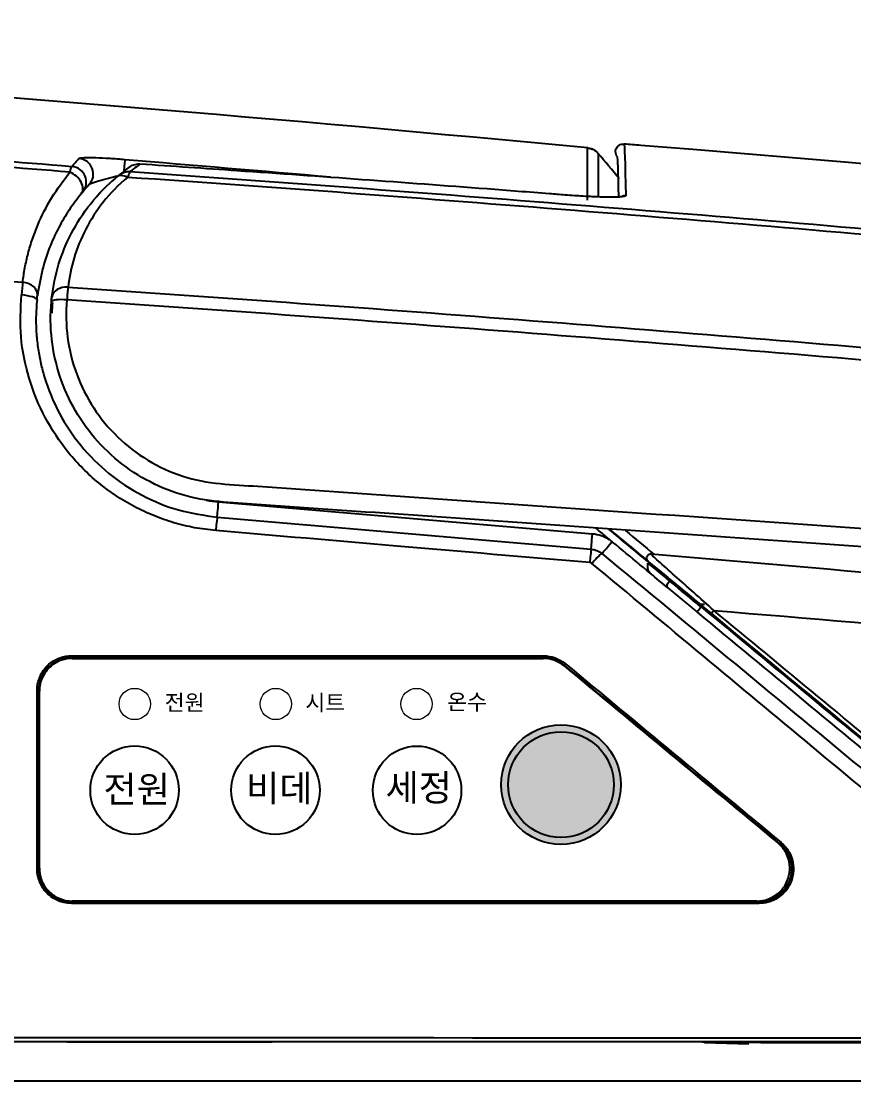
# Model space of a CAD drawing. Header units: millimetres. Extents: x -8699 to 14519, y -2727 to 7848.
# Drawn here: x 915.5 to 1021.8, y 1176.8 to 1313.2 of the extents above; entities that cross this region are included whole.
import ezdxf

# ---------------------------------------------------------------- set-up
doc = ezdxf.new("R2010")
doc.units = ezdxf.units.MM
doc.layers.add('1', color=7, linetype='Continuous', true_color=0xffffff)
doc.layers.add('4', color=4, linetype='Continuous')
doc.layers.add('_______1', color=160, linetype='Continuous')

msp = doc.modelspace()

# ---------------------------------------------------------------- hatches: boundary and pattern name
at = {"layer": '_______1'}
h = msp.add_hatch(color=7, dxfattribs=at)
h.dxf.hatch_style = 2
edge = h.paths.add_edge_path(flags=16)
edge.add_spline(control_points=[(991.14, 1215.7), (991.14, 1219.43), (988.12, 1222.46), (984.39, 1222.46), (980.67, 1222.46), (977.65, 1219.43), (977.65, 1215.7), (977.65, 1211.97), (980.67, 1208.95), (984.39, 1208.95), (988.12, 1208.95), (991.14, 1211.97), (991.14, 1215.7)], knot_values=[0, 0, 0, 0, 1, 1, 1, 2, 2, 2, 3, 3, 3, 4, 4, 4, 4], degree=3, periodic=0)
edge = h.paths.add_edge_path()
edge.add_spline(control_points=[(992.03, 1215.7), (992.03, 1211.49), (988.61, 1208.05), (984.39, 1208.05), (980.18, 1208.05), (976.75, 1211.49), (976.75, 1215.7), (976.75, 1219.92), (980.18, 1223.35), (984.39, 1223.35), (988.61, 1223.35), (992.03, 1219.92), (992.03, 1215.7)], knot_values=[0, 0, 0, 0, 1, 1, 1, 2, 2, 2, 3, 3, 3, 4, 4, 4, 4], degree=3, periodic=0)
at = {"layer": '_______1', "lineweight": 0}
h = msp.add_hatch(color=7, dxfattribs=at)
h.dxf.hatch_style = 2
edge = h.paths.add_edge_path()
edge.add_spline(control_points=[(984.39, 1208.64), (980.5, 1208.64), (977.34, 1211.8), (977.34, 1215.7), (977.34, 1219.6), (980.5, 1222.76), (984.39, 1222.76), (988.29, 1222.76), (991.45, 1219.6), (991.45, 1215.7), (991.45, 1211.8), (988.29, 1208.64), (984.39, 1208.64)], knot_values=[0, 0, 0, 0, 1, 1, 1, 2, 2, 2, 3, 3, 3, 4, 4, 4, 4], degree=3, periodic=0)

# ---------------------------------------------------------------- linework, layer by layer
for p, q in [((918.91, 1202.22), (918.91, 1202.03)), ((1009.68, 1200.73), (1009.68, 1200.54))]:
    msp.add_line(p, q)
for centre, major_axis, ratio, start_param, end_param in [((921.88, 1232.13), (0, 0.2), 0.004437, 1.462317, 3.141593), ((982.14, 1232.13), (0, 0.2), 0.000589, 3.141593, 4.823069), ((984.95, 1231.12), (0.128, 0.154), 0.068742, 1.486515, 3.141593), ((917.48, 1227.73), (0.2, 0), 0.099034, 0, 1.575224), ((1012.49, 1208.32), (0.128, 0.154), 0.036912, 1.523672, 3.141593), ((917.48, 1204.93), (0.2, 0), 0.049549, 0, 1.57454), ((921.88, 1200.53), (0, 0.2), 0.003504, 0, 1.531602)]:
    msp.add_ellipse(centre, major_axis=major_axis, ratio=ratio, start_param=start_param, end_param=end_param)
for points, knots in [([(917.48, 1227.75), (917.48, 1228.08), (917.52, 1228.42), (917.71, 1229.22), (917.9, 1229.69), (918.43, 1230.52), (918.76, 1230.89), (919.53, 1231.5), (919.97, 1231.74), (920.9, 1232.07), (921.39, 1232.15), (921.88, 1232.15)], [0, 0, 0, 0, 0.14425, 0.14425, 0.359355, 0.359355, 0.573268, 0.573268, 0.786626, 0.786626, 1, 1, 1, 1]), ([(921.88, 1231.93), (921.42, 1231.93), (920.94, 1231.85), (920.06, 1231.54), (919.64, 1231.31), (918.91, 1230.73), (918.58, 1230.37), (918.08, 1229.58), (917.9, 1229.13), (917.72, 1228.37), (917.68, 1228.05), (917.68, 1227.73)], [0, 0, 0, 0, 0.213366, 0.213366, 0.42672, 0.42672, 0.640636, 0.640636, 0.855746, 0.855746, 1, 1, 1, 1]), ([(921.88, 1232.15), (922.02, 1232.15), (922.15, 1232.15), (922.82, 1232.15), (923.35, 1232.15), (926.02, 1232.15), (928.15, 1232.15), (938.82, 1232.15), (947.35, 1232.15), (964.64, 1232.15), (973.39, 1232.15), (982.14, 1232.15)], [0, 0, 0, 0, 0.006638, 0.006638, 0.033191, 0.033191, 0.139402, 0.139402, 0.564247, 0.564247, 1, 1, 1, 1]), ([(921.98, 1231.83), (921.52, 1231.83), (921.04, 1231.75), (920.16, 1231.44), (919.74, 1231.21), (919, 1230.63), (918.68, 1230.27), (918.18, 1229.47), (918, 1229.03), (917.82, 1228.26), (917.78, 1227.95), (917.78, 1227.63)], [0, 0, 0, 0, 0.213675, 0.213675, 0.427324, 0.427324, 0.641408, 0.641408, 0.856458, 0.856458, 1, 1, 1, 1]), ([(921.98, 1231.83), (932, 1231.83), (942.02, 1231.83), (962.06, 1231.83), (972.08, 1231.83), (982.1, 1231.83)], [0, 0, 0, 0, 0.499999, 0.499999, 1, 1, 1, 1]), ([(984.78, 1230.86), (989.33, 1227.1), (993.88, 1223.34), (1002.98, 1215.8), (1007.53, 1212.03), (1012.08, 1208.26)], [0, 0, 0, 0, 0.499936, 0.499936, 1, 1, 1, 1]), ([(917.48, 1204.94), (917.48, 1205.07), (917.48, 1205.21), (917.48, 1205.87), (917.48, 1206.4), (917.48, 1209.07), (917.48, 1211.2), (917.48, 1218.14), (917.48, 1222.95), (917.48, 1227.75)], [0, 0, 0, 0, 0.017485, 0.017485, 0.087424, 0.087424, 0.367195, 0.367195, 1, 1, 1, 1]), ([(917.78, 1205.03), (917.78, 1207.88), (917.78, 1210.74), (917.78, 1218.28), (917.78, 1222.96), (917.78, 1227.63)], [0, 0, 0, 0, 0.378505, 0.378505, 1, 1, 1, 1]), ([(1009.41, 1200.83), (1009.88, 1200.83), (1010.35, 1200.91), (1011.24, 1201.22), (1011.66, 1201.46), (1012.4, 1202.04), (1012.72, 1202.4), (1013.22, 1203.2), (1013.4, 1203.65), (1013.61, 1204.56), (1013.63, 1205.05), (1013.52, 1205.98), (1013.39, 1206.44), (1012.98, 1207.29), (1012.69, 1207.68), (1012.27, 1208.1), (1012.18, 1208.19), (1012.08, 1208.26)], [0, 0, 0, 0, 0.137613, 0.137613, 0.275226, 0.275226, 0.412857, 0.412857, 0.550551, 0.550551, 0.68834, 0.68834, 0.826223, 0.826223, 0.964138, 0.964138, 1, 1, 1, 1]), ([(1012.49, 1208.33), (1012.59, 1208.25), (1012.69, 1208.16), (1013.13, 1207.72), (1013.42, 1207.31), (1013.86, 1206.42), (1014, 1205.94), (1014.11, 1204.96), (1014.08, 1204.45), (1013.87, 1203.49), (1013.67, 1203.02), (1013.15, 1202.19), (1012.81, 1201.81), (1012.05, 1201.19), (1011.6, 1200.95), (1010.67, 1200.62), (1010.18, 1200.54), (1009.68, 1200.54)], [0, 0, 0, 0, 0.035836, 0.035836, 0.173839, 0.173839, 0.311836, 0.311836, 0.449706, 0.449706, 0.587415, 0.587415, 0.724989, 0.724989, 0.862501, 0.862501, 1, 1, 1, 1]), ([(1009.68, 1200.73), (1010.15, 1200.73), (1010.63, 1200.81), (1011.52, 1201.12), (1011.94, 1201.36), (1012.67, 1201.94), (1012.99, 1202.3), (1013.49, 1203.1), (1013.68, 1203.54), (1013.88, 1204.46), (1013.91, 1204.94), (1013.8, 1205.88), (1013.67, 1206.34), (1013.25, 1207.19), (1012.97, 1207.58), (1012.55, 1208), (1012.46, 1208.09), (1012.36, 1208.16)], [0, 0, 0, 0, 0.137523, 0.137523, 0.275047, 0.275047, 0.412617, 0.412617, 0.550309, 0.550309, 0.688163, 0.688163, 0.826152, 0.826152, 0.96416, 0.96416, 1, 1, 1, 1]), ([(921.88, 1200.54), (921.56, 1200.54), (921.24, 1200.57), (920.44, 1200.75), (919.97, 1200.94), (919.14, 1201.47), (918.76, 1201.8), (918.14, 1202.57), (917.9, 1203.02), (917.57, 1203.95), (917.48, 1204.45), (917.48, 1204.94)], [0, 0, 0, 0, 0.139467, 0.139467, 0.354339, 0.354339, 0.569447, 0.569447, 0.78472, 0.78472, 1, 1, 1, 1]), ([(917.68, 1204.93), (917.68, 1204.46), (917.77, 1203.98), (918.08, 1203.09), (918.31, 1202.67), (918.9, 1201.94), (919.26, 1201.61), (920.06, 1201.12), (920.51, 1200.93), (921.27, 1200.76), (921.58, 1200.73), (921.88, 1200.73)], [0, 0, 0, 0, 0.21525, 0.21525, 0.430502, 0.430502, 0.645611, 0.645611, 0.860508, 0.860508, 1, 1, 1, 1]), ([(917.78, 1205.03), (917.78, 1204.56), (917.87, 1204.08), (918.18, 1203.19), (918.41, 1202.77), (919, 1202.04), (919.36, 1201.72), (920.16, 1201.22), (920.61, 1201.03), (921.37, 1200.86), (921.68, 1200.83), (921.98, 1200.83)], [0, 0, 0, 0, 0.215121, 0.215121, 0.430249, 0.430249, 0.645289, 0.645289, 0.860204, 0.860204, 1, 1, 1, 1]), ([(1009.68, 1200.54), (1009.55, 1200.54), (1009.42, 1200.54), (1008.75, 1200.54), (1008.22, 1200.54), (1005.55, 1200.54), (1003.42, 1200.54), (992.75, 1200.54), (984.22, 1200.54), (957.75, 1200.54), (939.82, 1200.54), (921.88, 1200.54)], [0, 0, 0, 0, 0.004556, 0.004556, 0.022779, 0.022779, 0.095672, 0.095672, 0.387243, 0.387243, 1, 1, 1, 1]), ([(1009.41, 1200.83), (997.98, 1200.83), (986.54, 1200.83), (966.26, 1200.83), (957.4, 1200.83), (939.69, 1200.83), (930.84, 1200.83), (921.98, 1200.83)], [0, 0, 0, 0, 0.392259, 0.392259, 0.696129, 0.696129, 1, 1, 1, 1])]:
    msp.add_open_spline(points, degree=3, knots=knots)
for points in [[(982.14, 1231.93), (962.05, 1231.93), (941.97, 1231.93), (921.88, 1231.93)], [(982.14, 1232.15), (983.17, 1232.15), (984.16, 1231.79), (984.95, 1231.14)], [(984.82, 1230.96), (984.07, 1231.59), (983.12, 1231.93), (982.14, 1231.93)], [(984.78, 1230.86), (984.03, 1231.49), (983.08, 1231.83), (982.1, 1231.83)], [(1012.36, 1208.16), (1003.17, 1215.77), (993.99, 1223.37), (984.82, 1230.96)], [(984.95, 1231.14), (994.12, 1223.54), (1003.3, 1215.94), (1012.49, 1208.33)], [(917.68, 1227.73), (917.68, 1220.14), (917.68, 1212.54), (917.68, 1204.93)], [(921.88, 1200.73), (951.15, 1200.73), (980.42, 1200.73), (1009.68, 1200.73)]]:
    msp.add_open_spline(points, degree=3)
at = {"layer": '1', "color": 7, "linetype": 'Continuous'}
for p, q in [((991.59, 1295.87), (991.6, 1295.87)), ((998.24, 1241.71), (998.37, 1241.86)), ((1003.9, 1182.86), (989.26, 1182.86)), ((1007.48, 1182.86), (1002.44, 1182.86)), ((1005.9, 1182.86), (1003.9, 1182.86)), ((1004.9, 1182.86), (1004.9, 1182.86)), ((1005.9, 1182.86), (1005.4, 1182.86)), ((1005.67, 1182.86), (1007.48, 1182.86)), ((1007.48, 1182.86), (1005.67, 1182.86)), ((1005.9, 1182.86), (1005.9, 1182.86)), ((1005.9, 1182.86), (1005.9, 1182.86)), ((1009.9, 1182.86), (1007.9, 1182.86)), ((1007.9, 1182.86), (1007.9, 1182.86)), ((1009.9, 1182.86), (1020.82, 1182.86)), ((1009.9, 1182.76), (1007.9, 1182.76)), ((1009.9, 1182.76), (1026.22, 1182.76))]:
    msp.add_line(p, q, dxfattribs=at)
at = {"layer": '1', "color": 8, "linetype": 'Continuous'}
for p, q in [((940.66, 1251.83), (988.41, 1247.75)), ((937.87, 1250.13), (937.87, 1250.13)), ((947.49, 1182.86), (947.49, 1182.86)), ((947.49, 1182.86), (947.49, 1182.86)), ((1002.44, 1182.86), (1008.4, 1182.86)), ((1002.44, 1182.86), (1002.44, 1182.86)), ((1005.67, 1182.86), (1005.67, 1182.86)), ((1008.4, 1182.54), (1002.74, 1182.75)), ((1002.74, 1182.75), (1002.74, 1182.75))]:
    msp.add_line(p, q, dxfattribs=at)
at = {"layer": '1', "color": 7, "linetype": 'Continuous'}
for start, end in [(129.6176, 230.3824), (85.1139, 129.6176)]:
    msp.add_arc((995.82, 1244.63), 0.5, start, end, dxfattribs=at)
for centre, major_axis, ratio, start_param, end_param in [((921.78, 1292.66), (-1.53, 1.29), 0.992997, 3.141593, 5.329089), ((922.68, 1293.68), (-1.46, 1.36), 0.993462, 3.141593, 5.378888), ((928.54, 1293.56), (0.16, 1.99), 0.000949, 0.087532, 1.322459), ((921.58, 1292.43), (1.54, -1.27), 0.670785, 0, 2.021546)]:
    msp.add_ellipse(centre, major_axis=major_axis, ratio=ratio, start_param=start_param, end_param=end_param, dxfattribs=at)
at = {"layer": '1', "color": 8, "linetype": 'Continuous'}
for centre, major_axis, ratio, start_param, end_param in [((928.95, 1291.76), (1.28, -1.54), 0.603152, 2.150038, 3.141593), ((929.24, 1291.99), (1.25, -1.56), 0.989918, 2.392512, 3.141593), ((992.58, 1289.9), (1, 0.019), 0.996191, 1.471958, 2.047148), ((915.55, 1278.37), (-1.99, 0.24), 0.743951, 3.141593, 4.755891), ((921.36, 1277.73), (1.99, -0.23), 0.743796, 1.621115, 3.141593), ((915.49, 1277.83), (1.99, -0.2), 0.20102, 0, 1.59422), ((921.31, 1277.2), (1.99, -0.18), 0.201779, 1.595318, 3.141593), ((940.66, 1251.85), (-0.17, -1.99), 0.000983, 0, 1.560371), ((940.32, 1247.87), (-0.17, -1.99), 0.01558, 3.141593, 4.570607), ((988.41, 1247.77), (-0.17, -1.99), 0.000983, 0, 1.560371), ((988.07, 1243.78), (-0.17, -1.99), 0.008566, 3.141593, 4.574755), ((990.9, 1246.75), (-1.28, -1.54), 0.006748, 0, 1.562788), ((988.35, 1243.67), (-1.28, -1.54), 0.085473, 3.141593, 4.604391), ((1003.91, 1237.92), (0.319, 0.385), 0.048822, 1.508962, 3.141593)]:
    msp.add_ellipse(centre, major_axis=major_axis, ratio=ratio, start_param=start_param, end_param=end_param, dxfattribs=at)
at = {"layer": '1', "color": 4, "linetype": 'Continuous'}
for centre, major_axis, ratio, start_param, end_param in [((1012.49, 1208.32), (0.128, 0.154), 0.036912, 1.523672, 2.640041), ((1009.68, 1200.53), (0, 0.2), 0.000074, 4.752983, 6.283185)]:
    msp.add_ellipse(centre, major_axis=major_axis, ratio=ratio, start_param=start_param, end_param=end_param, dxfattribs=at)
at = {"layer": '1', "color": 7, "linetype": 'Continuous'}
for points in [[(987.82, 1297.01), (910.01, 1304.38), (832.08, 1309.87), (753.99, 1313.17)], [(987.82, 1297.01), (910.03, 1304.38), (832.06, 1309.87), (753.99, 1313.17)], [(994.58, 1297.34), (993.87, 1297.39), (993.16, 1297.45), (992.44, 1297.51)], [(987.82, 1297.01), (988.34, 1296.96), (988.82, 1296.71), (989.16, 1296.31)], [(991.85, 1293.06), (990.96, 1294.15), (990.07, 1295.24), (989.16, 1296.31)], [(991.86, 1293.05), (990.97, 1294.15), (990.07, 1295.23), (989.16, 1296.31)], [(1416.98, 1245.62), (1276.93, 1268.51), (1136.04, 1285.97), (994.58, 1297.34)], [(991.77, 1290.81), (991.71, 1294.1), (991.66, 1295.79), (991.6, 1295.87)], [(924.14, 1292.32), (923.86, 1292.02), (923.58, 1291.7), (923.31, 1291.37)], [(927.6, 1293.24), (927.33, 1293.01), (927.06, 1292.77), (926.8, 1292.53)], [(923.12, 1291.16), (923.22, 1291.27), (923.29, 1291.36), (923.31, 1291.37)], [(917.48, 1277.63), (917.5, 1277.82), (917.52, 1278), (917.53, 1278.13)], [(940.49, 1249.86), (956.41, 1248.5), (972.32, 1247.14), (988.24, 1245.78)], [(995.79, 1242.7), (993.46, 1244.63), (991.14, 1246.55), (988.81, 1248.48)], [(990.48, 1248.39), (992.15, 1247.01), (993.82, 1245.63), (995.5, 1244.24)], [(989.62, 1245.21), (1012.37, 1226.38), (1035.24, 1207.45), (1058.11, 1188.52)], [(1076.16, 1238.26), (1049.4, 1240.55), (1022.63, 1242.84), (995.86, 1245.13)], [(998.01, 1240.86), (996.94, 1241.75), (996.2, 1242.36), (995.79, 1242.7)], [(1002.11, 1238.77), (1002.32, 1238.75), (1002.53, 1238.73), (1002.74, 1238.72)], [(1002.3, 1238.61), (1002.29, 1238.55), (1002.29, 1238.48), (1002.29, 1238.42)], [(741.44, 1183.36), (846.6, 1183.41), (951.75, 1183.4), (1056.89, 1183.37)], [(1005.4, 1182.86), (1006.09, 1182.86), (1006.79, 1182.86), (1007.48, 1182.86)]]:
    msp.add_open_spline(points, degree=3, dxfattribs=at)
at = {"layer": '1', "color": 8, "linetype": 'Continuous'}
for points, knots in [([(759.42, 1304.93), (766.2, 1304.63), (779.76, 1304.02), (800.09, 1302.99), (820.41, 1301.85), (847.51, 1300.21), (874.59, 1298.34), (901.65, 1296.3), (915.17, 1295.2), (921.94, 1294.65)], [0, 0, 0, 0, 0.125001, 0.249997, 0.374992, 0.49999, 0.749992, 0.874995, 1, 1, 1, 1]), ([(921.68, 1293.91), (908.86, 1294.97), (879.65, 1297.26), (825.57, 1300.94), (784.27, 1303.1), (759.38, 1304.18)], [0, 0, 0, 0, 0.237223, 0.540651, 1, 1, 1, 1]), ([(987.77, 1290.36), (987.78, 1290.85), (987.78, 1291.87), (987.79, 1293.19), (987.79, 1294.38), (987.79, 1295.68), (987.8, 1296.42), (987.8, 1296.79), (987.78, 1296.97), (987.8, 1297), (987.82, 1297.01)], [0, 0, 0, 0, 0.115016, 0.236679, 0.364988, 0.499946, 0.749919, 0.812432, 0.874953, 1, 1, 1, 1]), ([(989.16, 1296.31), (989.15, 1296.3), (989.13, 1296.27), (989.14, 1295.9), (989.14, 1294.75), (989.14, 1292.94), (989.14, 1291.38), (989.14, 1290.81)], [0, 0, 0, 0, 0.088527, 0.272852, 0.553075, 0.844491, 1, 1, 1, 1]), ([(921.68, 1293.91), (921.74, 1294.11), (921.87, 1294.49), (921.91, 1294.6), (921.94, 1294.65)], [0, 0, 0, 0, 0.519015, 1, 1, 1, 1]), ([(922.84, 1295.67), (922.86, 1295.68), (922.9, 1295.71), (923.1, 1295.74), (923.65, 1295.79), (924.92, 1295.78), (926.44, 1295.71), (927.72, 1295.63), (928.37, 1295.58), (928.7, 1295.55)], [0, 0, 0, 0, 0.060596, 0.123917, 0.248819, 0.499605, 0.748837, 0.871885, 1, 1, 1, 1]), ([(930.63, 1294.94), (930.48, 1294.83), (930.33, 1294.72), (929.91, 1294.4), (929.64, 1294.19), (929.37, 1293.98)], [0, 0, 0, 0, 0.355872, 0.355872, 1, 1, 1, 1]), ([(915.64, 1279.86), (915.73, 1280.48), (915.91, 1281.71), (916.33, 1283.55), (916.88, 1285.37), (917.8, 1287.77), (919.23, 1290.68), (920.87, 1292.85), (921.68, 1293.91)], [0, 0, 0, 0, 0.12546, 0.250371, 0.376601, 0.501619, 0.75539, 1, 1, 1, 1]), ([(929.37, 1293.98), (929.36, 1293.95), (929.33, 1293.9), (929.25, 1293.73), (929.19, 1293.6), (929.09, 1293.38), (929.06, 1293.32), (929.03, 1293.25)], [0, 0, 0, 0, 0.388516, 0.388516, 0.830637, 0.830637, 1, 1, 1, 1]), ([(929.03, 1293.25), (926.66, 1291.28), (924.96, 1289.04), (922.47, 1284.25), (921.73, 1281.77), (921.44, 1279.22)], [0, 0, 0, 0, 0.5, 0.5, 1, 1, 1, 1]), ([(1371.22, 1249.75), (1369.45, 1249.93), (1367.61, 1250.12), (1363.91, 1250.5), (1362.04, 1250.7), (1356.31, 1251.3), (1352.39, 1251.72), (1340.29, 1253.02), (1331.78, 1253.96), (1305.52, 1256.89), (1287.45, 1258.95), (1250.82, 1263.09), (1232.26, 1265.17), (1194.85, 1269.23), (1175.96, 1271.23), (1119.29, 1277.08), (1081.34, 1280.79), (1005.24, 1287.57), (967.14, 1290.64), (929.03, 1293.25)], [0, 0, 0, 0, 0.015625, 0.015625, 0.03125, 0.03125, 0.0625, 0.0625, 0.125, 0.125, 0.25, 0.25, 0.375, 0.375, 0.5, 0.5, 0.75, 0.75, 1, 1, 1, 1]), ([(992.66, 1290.89), (992.66, 1290.81), (992.38, 1290.76), (991.41, 1290.71), (990.74, 1290.7), (988.47, 1290.76), (986.7, 1290.86), (984.92, 1291)], [0, 0, 0, 0, 0.25, 0.25, 0.5, 0.5, 1, 1, 1, 1]), ([(758.69, 1289.68), (784.95, 1288.55), (811.12, 1287.17), (863.35, 1283.88), (889.45, 1281.98), (915.64, 1279.86)], [0, 0, 0, 0, 0.5, 0.5, 1, 1, 1, 1]), ([(921.44, 1279.22), (921.41, 1279.01), (921.39, 1278.76), (921.34, 1278.21), (921.32, 1277.91), (921.29, 1277.6)], [0, 0, 0, 0, 0.499876, 0.499876, 1, 1, 1, 1]), ([(921.44, 1279.22), (961.04, 1276.59), (1000.62, 1273.49), (1079.69, 1266.67), (1119.24, 1262.96), (1178.12, 1257.17), (1197.69, 1255.2), (1226.89, 1252.2), (1236.58, 1251.19), (1255.85, 1249.17), (1265.45, 1248.16), (1284.48, 1246.19), (1293.93, 1245.23), (1312.6, 1243.38), (1321.87, 1242.49), (1339.83, 1240.81), (1348.52, 1240.03), (1365.15, 1238.6), (1373.13, 1237.93), (1380.45, 1237.34)], [0, 0, 0, 0, 0.25, 0.25, 0.5, 0.5, 0.625, 0.625, 0.6875, 0.6875, 0.75, 0.75, 0.8125, 0.8125, 0.875, 0.875, 0.9375, 0.9375, 1, 1, 1, 1]), ([(940.32, 1248.15), (939.41, 1248.25), (937.6, 1248.46), (934.94, 1249.11), (932.35, 1250.02), (929.05, 1251.57), (925.23, 1254.1), (921.38, 1257.98), (918.36, 1262.52), (916.33, 1267.55), (915.23, 1272.86), (915.4, 1276.45), (915.48, 1278.24)], [0, 0, 0, 0, 0.062651, 0.124851, 0.187239, 0.250464, 0.375081, 0.500349, 0.6251, 0.750154, 0.875054, 1, 1, 1, 1]), ([(921.29, 1277.6), (921, 1274.38), (921.43, 1271.14), (923.66, 1265.12), (925.47, 1262.34), (930.11, 1257.85), (932.96, 1256.12), (937.65, 1254.6), (939.25, 1254.28), (942.47, 1254), (944.08, 1253.91), (958.6, 1252.9), (971.5, 1252), (1010.21, 1249.31), (1036.03, 1247.51), (1113.41, 1242.14), (1164.76, 1238.59), (1228.4, 1234.19), (1241.09, 1233.31), (1266.25, 1231.58), (1278.75, 1230.72), (1303.41, 1229.03), (1315.63, 1228.19), (1339.39, 1226.57), (1350.78, 1225.8), (1366.89, 1224.71), (1372.1, 1224.36), (1382.14, 1223.68), (1386.94, 1223.36), (1400.44, 1222.44), (1408.37, 1221.9), (1418.56, 1221.21), (1421.68, 1221), (1427.16, 1220.63), (1429.52, 1220.47), (1435.33, 1220.08), (1437.58, 1219.93), (1437.6, 1219.93)], [0, 0, 0, 0, 0.015625, 0.015625, 0.03125, 0.03125, 0.046875, 0.046875, 0.054688, 0.054688, 0.0625, 0.0625, 0.125, 0.125, 0.25, 0.25, 0.5, 0.5, 0.5625, 0.5625, 0.625, 0.625, 0.6875, 0.6875, 0.75, 0.75, 0.78125, 0.78125, 0.8125, 0.8125, 0.875, 0.875, 0.90625, 0.90625, 0.9375, 0.9375, 1, 1, 1, 1]), ([(1381.01, 1235.97), (1373.62, 1236.56), (1365.71, 1237.19), (1348.96, 1238.6), (1340.17, 1239.38), (1313.32, 1241.83), (1294.58, 1243.67), (1265.81, 1246.62), (1256.16, 1247.62), (1236.81, 1249.65), (1227.11, 1250.65), (1197.91, 1253.63), (1178.32, 1255.6), (1138.94, 1259.45), (1119.16, 1261.33), (1079.64, 1264.99), (1059.87, 1266.77), (1000.53, 1271.87), (960.93, 1274.97), (921.29, 1277.6)], [0, 0, 0, 0, 0.0625, 0.0625, 0.125, 0.125, 0.25, 0.25, 0.3125, 0.3125, 0.375, 0.375, 0.5, 0.5, 0.625, 0.625, 0.75, 0.75, 1, 1, 1, 1]), ([(988.08, 1244.06), (979.86, 1244.76), (963.94, 1246.12), (948.02, 1247.49), (940.32, 1248.15)], [0, 0, 0, 0, 0.516093, 1, 1, 1, 1]), ([(988.41, 1247.75), (988.8, 1247.72), (989.18, 1247.63), (989.84, 1247.39), (990.13, 1247.26), (990.57, 1246.98), (990.74, 1246.86), (990.9, 1246.73)], [0, 0, 0, 0, 0.427816, 0.427816, 0.775059, 0.775059, 1, 1, 1, 1]), ([(995.5, 1243.98), (995.54, 1243.95), (995.74, 1243.78), (996.33, 1243.29), (997.26, 1242.53), (997.93, 1241.97), (998.24, 1241.71)], [0, 0, 0, 0, 0.108309, 0.424851, 0.741393, 1, 1, 1, 1]), ([(998.24, 1241.71), (998.32, 1241.65), (998.39, 1241.59), (999.65, 1240.54), (1000.95, 1239.47), (1002.27, 1238.37)], [0, 0, 0, 0, 0.056122, 0.056122, 1, 1, 1, 1]), ([(1002.29, 1238.42), (1011.56, 1230.75), (1029.72, 1215.73), (1047.89, 1200.69), (1056.78, 1193.33)], [0, 0, 0, 0, 0.510567, 1, 1, 1, 1]), ([(1056.94, 1194.08), (1052.53, 1197.73), (1048.1, 1201.39), (1039.26, 1208.71), (1034.84, 1212.37), (1021.59, 1223.34), (1012.75, 1230.65), (1003.91, 1237.96)], [0, 0, 0, 0, 0.25, 0.25, 0.5, 0.5, 1, 1, 1, 1]), ([(1055.26, 1182.86), (1054.93, 1182.86), (1054.6, 1182.86), (1052.93, 1182.86), (1051.6, 1182.86), (1044.93, 1182.86), (1039.6, 1182.86), (1012.93, 1182.86), (991.6, 1182.86), (904.96, 1182.86), (839.66, 1182.86), (774.02, 1182.86), (773.69, 1182.86), (772.02, 1182.86), (770.69, 1182.86), (764.02, 1182.86), (758.69, 1182.86), (748.29, 1182.86), (743.22, 1182.86), (738.16, 1182.86)], [0, 0, 0, 0, 0.003154, 0.003154, 0.015768, 0.015768, 0.066224, 0.066224, 0.268048, 0.268048, 0.885848, 0.885848, 0.889001, 0.889001, 0.901615, 0.901615, 0.952072, 0.952072, 1, 1, 1, 1]), ([(921.3, 1182.86), (921.3, 1182.86), (921.32, 1182.86), (921.38, 1182.86), (921.43, 1182.86), (921.54, 1182.86), (921.59, 1182.86), (921.64, 1182.86)], [0, 0, 0, 0, 0.310818, 0.310818, 0.742641, 0.742641, 1, 1, 1, 1])]:
    msp.add_open_spline(points, degree=3, knots=knots, dxfattribs=at)
at = {"layer": '1', "color": 7, "linetype": 'Continuous'}
for points, degree, knots in [([(991.59, 1295.87), (991.52, 1295.96), (991.46, 1296.06), (991.39, 1296.27), (991.36, 1296.38), (991.36, 1296.61), (991.38, 1296.72), (991.45, 1296.93), (991.5, 1297.03), (991.64, 1297.21), (991.73, 1297.29), (991.91, 1297.41), (992.02, 1297.46), (992.23, 1297.51), (992.34, 1297.52), (992.44, 1297.51)], 3, [0, 0, 0, 0, 0.144147, 0.144147, 0.288295, 0.288295, 0.432442, 0.432442, 0.576589, 0.576589, 0.720737, 0.720737, 0.864884, 0.864884, 1, 1, 1, 1]), ([(987.82, 1297.01), (987.96, 1297), (988.1, 1296.97), (988.33, 1296.9), (988.42, 1296.86), (988.5, 1296.82)], 3, [0, 0, 0, 0, 0.594582, 0.594582, 1, 1, 1, 1]), ([(930.63, 1294.94), (930.52, 1294.95), (930.41, 1294.95), (930.08, 1294.91), (929.85, 1294.85), (929.52, 1294.7), (929.4, 1294.63), (929.29, 1294.54)], 3, [0, 0, 0, 0, 0.230573, 0.230573, 0.703624, 0.703624, 1, 1, 1, 1]), ([(984.92, 1291), (984.26, 1291.05), (983.59, 1291.1), (980.27, 1291.36), (977.61, 1291.57), (964.32, 1292.58), (953.68, 1293.35), (938.9, 1294.38), (934.77, 1294.66), (930.63, 1294.94)], 3, [0, 0, 0, 0, 0.03674, 0.03674, 0.183698, 0.183698, 0.771537, 0.771537, 1, 1, 1, 1]), ([(919.38, 1277.97), (919.7, 1280.77), (920.51, 1283.49), (923.25, 1288.73), (925.12, 1291.17), (927.67, 1293.3)], 3, [0, 0, 0, 0, 0.5, 0.5, 1, 1, 1, 1]), ([(927.81, 1293.41), (927.62, 1293.37), (927, 1293.22), (926.16, 1293), (925.36, 1292.77), (924.8, 1292.6), (924.33, 1292.44), (924.2, 1292.36), (924.14, 1292.32)], 3, [0, 0, 0, 0, 0.129112, 0.419532, 0.577016, 0.710311, 0.86907, 1, 1, 1, 1]), ([(927.67, 1293.3), (927.7, 1293.32), (927.73, 1293.34), (927.82, 1293.42), (927.87, 1293.46), (927.95, 1293.52), (927.97, 1293.54), (927.98, 1293.55)], 3, [0, 0, 0, 0, 0.186854, 0.186854, 0.638611, 0.638611, 1, 1, 1, 1]), ([(927.98, 1293.55), (928.2, 1293.72), (928.41, 1293.89), (928.63, 1294.05), (928.63, 1294.05), (928.63, 1294.05)], 3, [0, 0, 0, 0, 0.999993, 0.999993, 1, 1, 1, 1]), ([(928.63, 1294.05), (928.63, 1294.05), (928.63, 1294.05), (928.85, 1294.22), (929.07, 1294.38), (929.29, 1294.54)], 3, [0, 0, 0, 0, 0.000006, 0.000006, 1, 1, 1, 1]), ([(929.37, 1293.98), (967.36, 1291.38), (1005.34, 1288.32), (1081.2, 1281.54), (1119.02, 1277.84), (1175.52, 1271.99), (1194.35, 1269.99), (1231.65, 1265.92), (1250.15, 1263.85), (1286.68, 1259.7), (1304.69, 1257.62), (1330.89, 1254.67), (1339.38, 1253.73), (1355.48, 1251.97), (1363.11, 1251.16), (1370.25, 1250.42)], 3, [0, 0, 0, 0, 0.25, 0.25, 0.5, 0.5, 0.625, 0.625, 0.75, 0.75, 0.875, 0.875, 0.9375, 0.9375, 1, 1, 1, 1]), ([(923.12, 1291.16), (922.66, 1290.56), (921.64, 1289.26), (920.32, 1287.06), (919.1, 1284.47), (918.07, 1281.44), (917.72, 1279.27), (917.53, 1278.13)], 3, [0, 0, 0, 0, 0.149228, 0.323754, 0.523684, 0.749084, 1, 1, 1, 1]), ([(925.84, 1291.6), (925.83, 1291.58), (925.79, 1291.54), (925.68, 1291.43), (925.62, 1291.37), (925.54, 1291.28), (925.52, 1291.26), (925.5, 1291.23)], 3, [0, 0, 0, 0, 0.478878, 0.478878, 0.887947, 0.887947, 1, 1, 1, 1]), ([(992.18, 1290.78), (992.18, 1290.78), (992.14, 1290.77), (991.87, 1290.74), (991.22, 1290.71), (990.01, 1290.72), (988.25, 1290.78), (986.48, 1290.88), (985.33, 1290.97), (984.92, 1291.01)], 3, [0, 0, 0, 0, 0.04402, 0.12027, 0.240552, 0.418386, 0.627835, 0.868749, 1, 1, 1, 1]), ([(917.48, 1277.63), (917.42, 1276.88), (917.31, 1275.44), (917.38, 1273.32), (917.6, 1271.35), (917.94, 1269.52), (918.68, 1266.72), (920.18, 1263.09), (922.98, 1258.89), (926.55, 1255.32), (930.81, 1252.53), (935.5, 1250.58), (938.83, 1250.1), (940.49, 1249.86)], 3, [0, 0, 0, 0, 0.056545, 0.109836, 0.159873, 0.206659, 0.250194, 0.378181, 0.500007, 0.626352, 0.751722, 0.876232, 1, 1, 1, 1]), ([(1435.55, 1217.34), (1435.53, 1217.34), (1433.25, 1217.5), (1427.35, 1217.91), (1424.96, 1218.08), (1419.42, 1218.47), (1416.26, 1218.69), (1405.97, 1219.4), (1397.97, 1219.96), (1384.34, 1220.91), (1379.48, 1221.25), (1369.37, 1221.95), (1364.13, 1222.32), (1347.92, 1223.45), (1336.47, 1224.25), (1312.6, 1225.91), (1300.38, 1226.76), (1275.67, 1228.48), (1263.16, 1229.36), (1237.97, 1231.11), (1225.27, 1232), (1161.61, 1236.43), (1110.24, 1240.01), (1032.85, 1245.4), (1007.03, 1247.2), (968.32, 1249.9), (955.42, 1250.8), (940.9, 1251.81), (939.29, 1251.94), (936.11, 1252.63), (934.53, 1253.15), (930.09, 1255.16), (927.4, 1257.13), (923.08, 1261.93), (921.42, 1264.79), (919.4, 1270.91), (919.02, 1274.15), (919.32, 1277.38)], 3, [0, 0, 0, 0, 0.0625, 0.0625, 0.09375, 0.09375, 0.125, 0.125, 0.1875, 0.1875, 0.21875, 0.21875, 0.25, 0.25, 0.3125, 0.3125, 0.375, 0.375, 0.4375, 0.4375, 0.5, 0.5, 0.75, 0.75, 0.875, 0.875, 0.9375, 0.9375, 0.945312, 0.945312, 0.953125, 0.953125, 0.96875, 0.96875, 0.984375, 0.984375, 1, 1, 1, 1]), ([(919.32, 1277.38), (919.31, 1277.29), (919.3, 1277.2), (919.28, 1276.95), (919.27, 1276.8), (919.26, 1276.64)], 3, [0, 0, 0, 0, 0.425451, 0.425451, 1, 1, 1, 1]), ([(919.32, 1277.38), (919.33, 1277.5), (919.34, 1277.63), (919.36, 1277.82), (919.37, 1277.9), (919.38, 1277.97)], 3, [0, 0, 0, 0, 0.568047, 0.568047, 1, 1, 1, 1]), ([(988.24, 1245.78), (988.49, 1245.74), (988.99, 1245.65), (989.41, 1245.36), (989.62, 1245.21)], 3, [0, 0, 0, 0, 0.490169, 1, 1, 1, 1]), ([(995.5, 1244.24), (995.5, 1244.24), (995.88, 1243.92), (996.96, 1243.03), (997.64, 1242.47), (998.37, 1241.86)], 3, [0, 0, 0, 0, 0.5, 0.5, 1, 1, 1, 1]), ([(995.5, 1244.24), (995.5, 1244.24), (995.92, 1243.89), (997.09, 1242.92), (997.83, 1242.31), (1000.14, 1240.4), (1001.86, 1238.97), (1003.6, 1237.54)], 3, [0, 0, 0, 0, 0.25, 0.25, 0.5, 0.5, 1, 1, 1, 1]), ([(1003.91, 1237.96), (1002.2, 1239.48), (1000.48, 1241.02), (998.17, 1243.07), (997.44, 1243.72), (996.57, 1244.49), (996.32, 1244.72), (995.96, 1245.04), (995.86, 1245.13), (995.86, 1245.13)], 3, [0, 0, 0, 0, 0.5, 0.5, 0.75, 0.75, 0.875, 0.875, 1, 1, 1, 1]), ([(988.35, 1243.95), (988.31, 1243.98), (988.26, 1244.01), (988.17, 1244.04), (988.12, 1244.05), (988.08, 1244.06)], 3, [0, 0, 0, 0, 0.55422, 0.55422, 1, 1, 1, 1]), ([(1056.83, 1187.01), (1052.43, 1190.67), (1043.54, 1198.06), (1030.09, 1209.24), (1016.39, 1220.63), (1002.45, 1232.23), (993.08, 1240.02), (988.35, 1243.95)], 3, [0, 0, 0, 0, 0.192509, 0.388794, 0.588823, 0.79257, 1, 1, 1, 1]), ([(995.5, 1243.32), (995.5, 1243.35), (995.5, 1243.38), (995.5, 1243.4), (995.5, 1243.44), (995.5, 1243.49), (995.5, 1243.54), (995.5, 1243.64), (995.5, 1243.73), (995.5, 1243.87), (995.5, 1243.98)], 2, [0, 0, 0, 0.0625, 0.0625, 0.125, 0.125, 0.25, 0.25, 0.5, 0.5, 1, 1, 1]), ([(995.79, 1242.7), (995.7, 1242.8), (995.53, 1242.98), (995.51, 1243.21), (995.5, 1243.32)], 3, [0, 0, 0, 0, 0.560134, 1, 1, 1, 1]), ([(998.01, 1240.86), (997.95, 1240.92), (997.92, 1241.04), (998.01, 1241.37), (998.12, 1241.56), (998.24, 1241.71)], 3, [0, 0, 0, 0, 0.5, 0.5, 1, 1, 1, 1]), ([(998.37, 1241.86), (998.79, 1241.52), (999.21, 1241.17), (1000.07, 1240.46), (1000.5, 1240.1), (1001.39, 1239.36), (1001.84, 1238.99), (1002.3, 1238.61)], 3, [0, 0, 0, 0, 0.336184, 0.336184, 0.666113, 0.666113, 1, 1, 1, 1]), ([(1001.82, 1237.71), (1001.29, 1238.15), (1000.83, 1238.53), (1000.35, 1238.93), (999.86, 1239.33), (999.62, 1239.53), (999.39, 1239.72), (999.16, 1239.91), (998.68, 1240.31), (998.46, 1240.49), (998.36, 1240.57), (998.24, 1240.67), (998.17, 1240.73), (998.01, 1240.86)], 2, [0, 0, 0, 0.25, 0.25, 0.5, 0.5, 0.625, 0.625, 0.75, 0.875, 0.875, 0.9375, 0.9375, 1, 1, 1]), ([(1001.82, 1237.71), (1001.8, 1237.72), (1001.83, 1237.8), (1002.01, 1238.06), (1002.15, 1238.23), (1002.27, 1238.37)], 3, [0, 0, 0, 0, 0.5, 0.5, 1, 1, 1, 1]), ([(1056.25, 1192.65), (1047.18, 1200.16), (1038.1, 1207.67), (1019.96, 1222.69), (1010.89, 1230.2), (1001.82, 1237.71)], 3, [0, 0, 0, 0, 0.5, 0.5, 1, 1, 1, 1]), ([(1002.27, 1238.37), (1002.28, 1238.38), (1002.28, 1238.39), (1002.29, 1238.4), (1002.29, 1238.41), (1002.29, 1238.42)], 3, [0, 0, 0, 0, 0.417501, 0.417501, 1, 1, 1, 1]), ([(1002.3, 1238.61), (1008.66, 1233.34), (1015.03, 1228.07), (1027.31, 1217.9), (1033.23, 1213.01), (1045.06, 1203.22), (1050.98, 1198.32), (1056.89, 1193.42)], 3, [0, 0, 0, 0, 0.349967, 0.349967, 0.674978, 0.674978, 1, 1, 1, 1]), ([(1003.6, 1237.54), (1012.43, 1230.23), (1021.26, 1222.91), (1038.94, 1208.28), (1047.78, 1200.97), (1056.61, 1193.65)], 3, [0, 0, 0, 0, 0.5, 0.5, 1, 1, 1, 1]), ([(1056.89, 1182.86), (1044.32, 1182.86), (1031.75, 1182.86), (1004.9, 1182.86), (990.62, 1182.86), (970.5, 1182.86), (964.67, 1182.86), (937.28, 1182.86), (915.73, 1182.86), (843.27, 1182.86), (792.35, 1182.86), (741.44, 1182.86)], 3, [0, 0, 0, 0, 0.11954, 0.11954, 0.255382, 0.255382, 0.310858, 0.310858, 0.515792, 0.515792, 1, 1, 1, 1]), ([(921.64, 1182.86), (921.67, 1182.86), (921.71, 1182.86), (921.84, 1182.86), (921.95, 1182.86), (922.13, 1182.86), (922.21, 1182.86), (922.29, 1182.86)], 3, [0, 0, 0, 0, 0.190439, 0.190439, 0.663248, 0.663248, 1, 1, 1, 1]), ([(922.29, 1182.86), (922.63, 1182.86), (922.96, 1182.86), (924.63, 1182.86), (925.96, 1182.86), (932.63, 1182.86), (937.96, 1182.86), (944.69, 1182.86), (946.09, 1182.86), (947.49, 1182.86)], 3, [0, 0, 0, 0, 0.03969, 0.03969, 0.19845, 0.19845, 0.833491, 0.833491, 1, 1, 1, 1])]:
    msp.add_open_spline(points, degree=degree, knots=knots, dxfattribs=at)
at = {"layer": '1', "color": 8, "linetype": 'Continuous'}
for points in [[(992.44, 1297.51), (992.52, 1297.5), (992.57, 1295.29), (992.66, 1290.89)], [(921.94, 1294.65), (922.23, 1295), (922.54, 1295.34), (922.84, 1295.67)], [(928.7, 1295.55), (937.46, 1294.82), (946.22, 1294.08), (954.97, 1293.32)], [(915.64, 1279.86), (915.6, 1279.43), (915.54, 1278.86), (915.48, 1278.24)], [(919.47, 1277.28), (919.42, 1276.83), (919.39, 1276.37), (919.38, 1275.92)], [(939.08, 1252.02), (939.6, 1251.94), (940.13, 1251.88), (940.66, 1251.83)], [(990.52, 1248.27), (992.18, 1246.9), (993.84, 1245.52), (995.5, 1244.15)], [(992.62, 1248.14), (993.85, 1247.12), (995.07, 1246.1), (996.3, 1245.09)], [(1003.91, 1237.96), (1027.86, 1235.92), (1051.83, 1233.91), (1075.84, 1231.88)]]:
    msp.add_open_spline(points, degree=3, dxfattribs=at)
at = {"layer": '1', "color": 4, "linetype": 'Continuous'}
for points, knots in [([(1012.49, 1208.33), (1012.66, 1208.18), (1013, 1207.87), (1013.53, 1207.14), (1013.99, 1206.11), (1014.14, 1204.76), (1013.89, 1203.43), (1013.23, 1202.23), (1012.26, 1201.3), (1011.24, 1200.79), (1010.37, 1200.57), (1009.91, 1200.55), (1009.68, 1200.54)], [0, 0, 0, 0, 0.06338, 0.127001, 0.251257, 0.375101, 0.500144, 0.62517, 0.748939, 0.873079, 0.936621, 1, 1, 1, 1]), ([(1009.68, 1200.77), (1010.15, 1200.77), (1010.63, 1200.85), (1011.51, 1201.16), (1011.94, 1201.39), (1012.67, 1201.98), (1012.99, 1202.34), (1013.49, 1203.14), (1013.68, 1203.58), (1013.88, 1204.5), (1013.91, 1204.98), (1013.8, 1205.92), (1013.66, 1206.38), (1013.25, 1207.23), (1012.97, 1207.62), (1012.64, 1207.95), (1012.55, 1208.04), (1012.46, 1208.12), (1012.36, 1208.2)], [0, 0, 0, 0, 0.137552, 0.137552, 0.275092, 0.275092, 0.412666, 0.412666, 0.550477, 0.550477, 0.688344, 0.688344, 0.826264, 0.826264, 0.964177, 0.964177, 0.964177, 1, 1, 1, 1]), ([(1009.68, 1200.73), (1010.01, 1200.75), (1010.67, 1200.8), (1011.62, 1201.16), (1012.48, 1201.73), (1013.19, 1202.53), (1013.66, 1203.46), (1013.94, 1204.65), (1013.84, 1206), (1013.25, 1207.3), (1012.63, 1207.9), (1012.36, 1208.16)], [0, 0, 0, 0, 0.095031, 0.192572, 0.292633, 0.395222, 0.500346, 0.594215, 0.749911, 0.890187, 1, 1, 1, 1])]:
    msp.add_open_spline(points, degree=3, knots=knots, dxfattribs=at)
msp.add_open_spline([(1009.68, 1200.77), (1009.68, 1200.73)], degree=1, dxfattribs=at)
at = {"layer": '4', "color": 8, "linetype": 'Continuous'}
msp.add_open_spline([(1443.85, 1176.75), (1443.86, 1176.76), (1442.99, 1176.77), (1439.79, 1176.81), (1437.43, 1176.83), (1431.57, 1176.88), (1428.05, 1176.9), (1419.95, 1176.96), (1415.35, 1176.98), (1400.1, 1177.08), (1388.35, 1177.15), (1368.4, 1177.28), (1361.35, 1177.32), (1346.95, 1177.4), (1339.55, 1177.44), (1316.9, 1177.56), (1301.11, 1177.62), (1269.14, 1177.72), (1252.99, 1177.76), (1204.24, 1177.81), (1171.23, 1177.74), (1121.62, 1177.77), (1105.07, 1177.8), (1080.2, 1177.82), (1071.91, 1177.82), (1055.31, 1177.82), (1047.01, 1177.83), (1022.11, 1177.83), (1005.51, 1177.83), (972.31, 1177.84), (955.71, 1177.83), (872.71, 1177.83), (806.3, 1177.83), (739.9, 1177.83)], degree=3, knots=[0, 0, 0, 0, 0.03125, 0.03125, 0.0625, 0.0625, 0.09375, 0.09375, 0.125, 0.125, 0.1875, 0.1875, 0.21875, 0.21875, 0.25, 0.25, 0.3125, 0.3125, 0.375, 0.375, 0.5, 0.5, 0.5625, 0.5625, 0.59375, 0.59375, 0.625, 0.625, 0.6875, 0.6875, 0.75, 0.75, 1, 1, 1, 1], dxfattribs=at)
at = {"layer": '_______1', "color": 254, "lineweight": 0}
for centre in [(929.96, 1226), (947.97, 1226), (965.95, 1226)]:
    msp.add_circle(centre, 2, dxfattribs=at)
at = {"layer": '_______1', "color": 7}
for radius in [7.64, 6.75]:
    msp.add_circle((984.39, 1215.7), radius, dxfattribs=at)
at = {"layer": '_______1', "color": 254}
for centre in [(929.94, 1214.99), (947.93, 1214.99), (966.01, 1214.98)]:
    msp.add_circle(centre, 5.65, dxfattribs=at)

# ---------------------------------------------------------------- texts
at = {"linetype": 'Continuous', "lineweight": 0, "attachment_point": 1}
for s, insert, char_height, width in [('{\\fGulim|b0|i0|c129|p50;전원}', (933.79, 1227.21), 2.0302, 475.6766), ('{\\fGulim|b0|i0|c129|p50;시트}', (951.74, 1227.19), 2.0302, 475.6766), ('{\\fGulim|b0|i0|c129|p50;온수}', (969.85, 1227.28), 2.0302, 475.6766), ('{\\fGulim|b0|i0|c129|p50;전원}', (925.96, 1216.81), 3.3837, 792.7943), ('{\\fGulim|b0|i0|c129|p50;비데}', (944.17, 1216.94), 3.3837, 792.7943), ('{\\fGulim|b0|i0|c129|p50;세정}', (961.98, 1217.01), 3.3837, 792.7943)]:
    msp.add_mtext(s, dxfattribs=dict(at, insert=insert, char_height=char_height, width=width))

doc.saveas('drawing.dxf')
